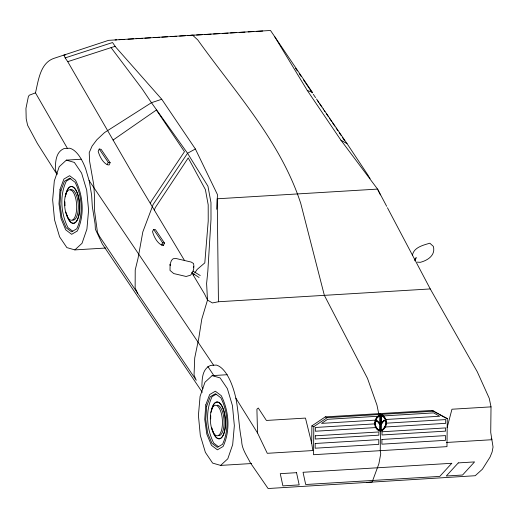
<?xml version="1.0" encoding="UTF-8"?>
<svg xmlns="http://www.w3.org/2000/svg" width="519" height="519" viewBox="0 0 519 519"><rect width="100%" height="100%" fill="white"/><g stroke="black" fill="none" stroke-linecap="round" stroke-linejoin="round"><path stroke-width="0.78" d="M202.89 388.822L201.878 386.681C202.112 378.889 202.079 369.028 210.571 365.408L216.319 365.071A56.091 22.07 86.5 0 1 235.847 398.131L257.541 432.989L267.279 453.308L312.847 450.55L311.685 443.245L311.887 425.878L325.303 416.887L432.119 410.425L447.294 418.574L446.976 446.638L313.508 454.709L313.826 426.644L327.242 417.646L434.066 411.184M387.427 207.73L430.264 288.94L477.246 371.734L489.248 398.307L491.019 406.864L490.727 432.418L493.05 447.028L492.129 451.952L490.053 457.077L482.391 469.221L475.209 475.722L268.102 488.528L250.307 462.727C246.914 455.747 241.607 448.799 241.672 440.787C238.785 426.65 238.701 412.261 235.847 398.131M216.734 209.287L217.48 194.657L195.391 148.992L161.746 99.252L115.769 47.164L112.545 42.539L65.18 57.888L63.915 55.066L65.362 54.975M170.102 264.346L170.005 270.393L173.735 273.571L186.133 276.478L190.512 275.2C193.509 272.261 194.443 267.545 193.561 263.522L191.213 262.069L176.097 258.52L173.164 258.728L171.4 260.48L170.102 264.346L170.219 265.663M67.405 148.363L35.48 92.862C38.406 80.62 40.184 62.754 54.255 58.251L108.555 40.346L270.509 30.472L312.315 92.278L312.38 92.972M447.151 427.546L451.952 409.225L491.019 406.864M412.378 255.595C413.461 247.375 423.329 245.137 429.836 243.21L433.346 246.382C435.739 255.192 427.857 260.343 420.325 262.316L417.276 262.14M193.308 267.707L193.736 266.422M154.305 210.072L155.291 207.626L188.228 157.919L205.388 189.578L208.197 204.836L208.223 221.055L204.804 262.867L197.116 269.465L194.988 272.624M150.341 203.454L151.146 201.495L184.466 151.691L156.381 110.015L113.09 140.033M99.213 149.024L98.175 151.334A40.313 20.17 -80.6 0 0 107.206 164.685L109.1 164.997L110.138 162.687L101.108 149.336L99.213 149.024L108.244 162.376L110.138 162.687M107.206 164.685L108.244 162.376M153.553 229.366L152.521 231.675A40.313 20.17 -80.6 0 0 161.552 245.026L163.446 245.338L164.478 243.028L155.447 229.677L153.553 229.366L162.583 242.717L164.478 243.028M161.552 245.026L162.583 242.717M193.282 275.161L194.132 273.896M414.759 260.785L416.225 257.619L414.668 259.481M380.998 424.354L383.813 420.701L385.812 420.578M81.451 159.216L66.361 160.131L59.205 166.729L54.313 180.91L52.646 199.867L54.54 219.842L59.614 236.878L66.873 247.608L74.866 249.899L105.831 248.024M74.866 249.899L82.021 243.301L86.92 229.113L88.587 210.156L86.692 190.181L81.613 173.145L74.36 162.421L66.361 160.131M227.212 374.718L212.128 375.633L204.973 382.231L200.075 396.412L198.414 415.369L200.302 435.344L205.381 452.386L212.634 463.11L220.633 465.4L251.598 463.532M220.633 465.4L227.789 458.802L232.681 444.621L234.348 425.664L232.454 405.689L227.38 388.653L220.121 377.923L212.128 375.633M70.844 178.452L66.296 181.131C59.471 195.708 60.859 213.387 67.95 227.614L72.796 231.279M215.956 394.336L212.063 396.639C205.232 411.21 206.62 428.895 213.711 443.116L218.557 446.788M195.391 148.992L187.534 153.267L153.157 204.467L142.829 231.889L138.009 258.456L135.219 269.938L135.141 288.013L137.554 293.138L196.234 380.278L194.041 375.088L194.729 357.928L198.68 338.758L201.8 319.075L207.496 300.053L206.601 283.484L207.827 271.346L210.999 219.355L210.974 202.605L207.957 186.237L187.534 153.267L151.457 102.704L141.985 88.652L111.079 47.625M35.48 92.862L29.213 95.249L28.363 96.664L25.95 108.393L26.197 118.78L27.598 125.261L37.355 143.432L56.902 174.209M65.18 57.888L67.736 61.67L115.101 46.321M161.746 99.252L151.457 102.704L104.527 132.572L96.852 139.754L92.064 146.111L89.223 152.631L89.573 161.117L93.783 185.011L94.484 196.519L94.393 209.585L97.436 232.265L99.57 236.495L137.554 293.138M430.264 288.94L218.441 301.753L212.388 302.94L207.496 300.053L204.538 293.962L191.621 272.391M189.292 35.467L192.504 35.091L197.771 39.918C235.075 92.129 280.578 141.278 300.773 203.506L324.356 295.35L367.497 378.37L376.963 405.099L378.708 413.656C385.325 414.525 388.796 422.583 384.78 427.941A8.946 8.09 -68.6 0 1 380.459 431.373A8.946 8.09 -68.6 0 1 376.21 428.46C372.824 423.738 375.243 416.387 380.654 414.415L380.245 450.674L380.745 453.82L378.876 463.798L372.175 481.956L366.615 482.573M115.069 39.95L116.678 39.853M119.098 39.71L124.748 39.366M127.972 39.172L133.623 38.828M136.043 38.685L142.498 38.296M144.918 38.147L150.562 37.809M153.793 37.608L159.437 37.271M161.857 37.121L167.507 36.784M170.732 36.59L176.382 36.246M179.606 36.051L185.257 35.707M187.677 35.564L194.132 35.169M196.552 35.026L202.202 34.682M204.622 34.539L211.071 34.144M213.497 34.001L219.141 33.657M222.372 33.463L228.016 33.125M230.436 32.976L236.087 32.632M239.311 32.438L244.962 32.1M248.186 31.906L253.836 31.562M256.256 31.412L262.711 31.023M377.709 416.27L327.638 419.3L321.553 423.381L375.224 420.137M383.567 415.92L433.631 412.89L439.632 416.238L385.967 419.488M375.347 421.214L377.345 421.091L380.09 424.406M374.679 423.88L315.377 427.468L315.338 431.231L375.717 427.578M386.421 423.173L445.724 419.586L445.678 423.348L385.299 427.001M446.314 442.48L491.889 439.723L491.195 438.276M274.681 36.667L307.28 90.455L312.315 92.278M445.347 417.808L447.294 418.574M325.303 416.887L327.242 417.646M311.887 425.878L313.826 426.644M432.119 410.425L438.386 413.922M439.781 414.7L444.653 417.419M307.28 90.455L340.925 140.195L347.042 143.62L368.879 176.505M192.977 271.119L200.25 275.537M192.328 273.052L199.075 277.496M340.925 140.195L377.56 189.098L386.668 206.296M295.525 68.294L297.361 70.954M299.204 73.607L301.046 76.267M313.294 94.302L315.571 97.637M316.486 98.967L323.324 108.964M324.239 110.3L347.042 143.62M303.336 79.589L311.925 92.304M317.317 100.277L318.66 102.262M319.555 103.586L321.793 106.895M323.129 108.88L324.92 111.527M326.263 113.512L328.495 116.82M329.39 118.144L331.628 121.446M332.517 122.769L334.755 126.078M336.098 128.063L337.882 130.71M339.225 132.695L341.015 135.342M342.352 137.327L344.59 140.63M213.601 365.233L89.08 180.528M202.306 392.267L102.327 244.021L95.379 229.223L95.094 223.942L92.311 206.504L91.642 195.313L89.3 181.28L85.661 168.792A56.091 22.07 86.5 0 0 69.773 148.226L64.019 148.564C55.494 152.216 55.514 162.123 55.293 169.953L57.272 174.105M207.788 366.453L214.075 375.879M184.576 260.616L133.934 176.058L67.736 61.67M369.275 177.2L370.066 178.594M380.427 194.897L377.56 189.098L217.221 198.79L218.441 301.753M311.685 443.245L305.47 418.08L266.403 420.448L258.287 408.038L256.905 409.206L257.541 432.989M65.368 196.454A18.425 7.247 86.5 0 1 76.254 190.953A18.425 7.247 86.5 0 1 77.279 219.771A18.425 7.247 86.5 0 1 65.919 212.063M65.037 205.751A18.425 7.247 86.5 0 1 64.927 201.839M70.461 189.883A15.272 6.007 86.5 0 1 78.2 203.928A15.272 6.007 86.5 0 1 72.783 220.153M65.809 195.086A18.425 7.247 86.5 0 1 76.63 191.29A18.425 7.247 86.5 0 1 77.636 219.446A18.425 7.247 86.5 0 1 66.458 213.465M211.129 411.956A18.425 7.247 86.5 0 1 222.022 406.461A18.425 7.247 86.5 0 1 223.047 435.279A18.425 7.247 86.5 0 1 211.681 427.565M210.695 418.924A18.425 7.247 86.5 0 1 210.746 415.751M217.467 405.183A15.272 6.007 86.5 0 1 224.052 421.019A15.272 6.007 86.5 0 1 218.551 435.655M211.57 410.587A18.425 7.247 86.5 0 1 222.398 406.792A18.425 7.247 86.5 0 1 223.397 434.954A18.425 7.247 86.5 0 1 212.226 428.966M163.446 245.338A40.313 20.17 -80.6 0 1 162.486 244.76M315.195 443.486L315.143 448.208L378.753 444.361L378.805 439.638L315.195 443.486M315.286 435.798L315.247 439.016L378.857 435.169L378.896 431.957L315.286 435.798M379.986 415.505L379.895 423.835L377.443 420.87L375.633 420.98L376.852 418.243L379.986 415.505M379.973 424.464L379.902 430.498C376.697 430.238 372.207 420.877 377.294 421.22L379.973 424.464M380.193 415.168L380.018 430.673C373.174 428.396 373.855 417.685 380.193 415.168M381.102 415.116L380.927 430.621C387.258 428.104 387.94 417.393 381.102 415.116M381.108 424.393L381.043 430.426C383.989 429.992 389.107 420.014 383.865 420.818L381.108 424.393M381.296 415.427L381.206 423.757L383.729 420.487L385.533 420.377L384.371 417.789L381.296 415.427M381.932 439.45L381.88 444.173L445.49 440.326L445.542 435.603L381.932 439.45M382.016 431.763L381.984 434.98L445.594 431.133L445.626 427.916L382.016 431.763M60.022 189.357L58.984 203.857L61.067 218.668L65.705 229.82L71.654 234.329L77.331 230.981C84.792 215.054 83.274 195.741 75.527 180.203L69.572 175.701L63.902 179.049L60.022 189.357M60.918 190.681L59.97 203.954L61.871 217.513L66.121 227.724L71.57 231.85L76.767 228.782C83.591 214.204 82.203 196.526 75.112 182.299L69.663 178.179L64.466 181.241L60.918 190.681M205.79 404.859L204.752 419.358L206.828 434.176L211.467 445.328L217.422 449.83L223.092 446.483C230.553 430.562 229.041 411.249 221.289 395.705L215.34 391.203L209.663 394.55L205.79 404.859M206.685 406.182L205.732 419.462L207.639 433.021L211.882 443.232L217.331 447.352L222.528 444.29C229.359 429.713 227.971 412.034 220.873 397.807L215.424 393.681L210.234 396.75L206.685 406.182M451.77 463.292L439.775 476.403L305.691 484.512L303.044 472.284L451.77 463.292M458.277 462.896L446.282 476.007L462.559 475.021L474.554 461.916L458.277 462.896M296.531 472.679L280.26 473.665L282.9 485.888L299.178 484.902L296.531 472.679M65.109 196.876A15.272 6.007 86.5 0 0 71.155 220.251A15.272 6.007 86.5 0 0 75.579 197.914A15.272 6.007 86.5 0 0 65.109 196.876M210.876 412.378A15.272 6.007 86.5 0 0 216.923 435.759A15.272 6.007 86.5 0 0 221.341 413.416A15.272 6.007 86.5 0 0 210.876 412.378"/></g></svg>
